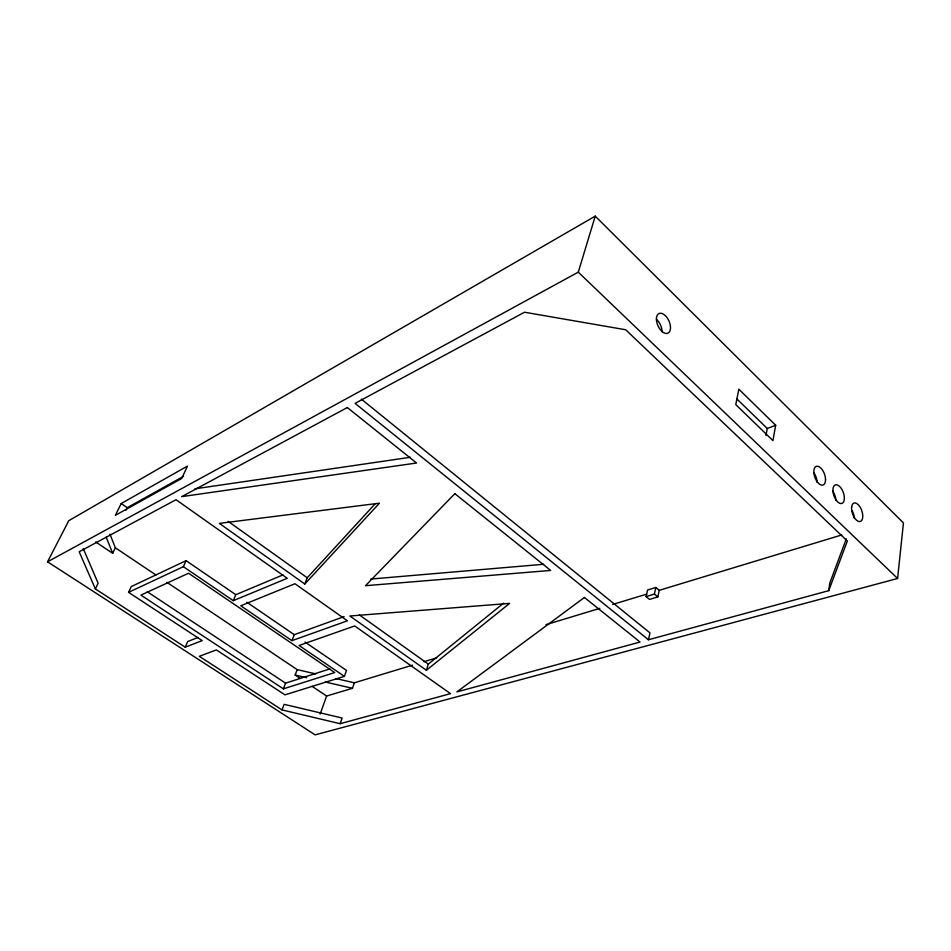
<?xml version="1.0" encoding="UTF-8"?>
<svg xmlns="http://www.w3.org/2000/svg" width="951" height="951" viewBox="0 0 951 951"><rect width="100%" height="100%" fill="white"/><g stroke="black" fill="none" stroke-linecap="round" stroke-linejoin="round"><path stroke-width="1.43" d="M897.589 578.481L903.45 522.943L595.231 216.139L68.781 520.684L47.55 561.815L315.114 734.861L897.589 578.481L578.291 272.152L595.231 216.139M828.737 590.666L847.341 541.036L625.699 329.759L524.536 312.225L355.08 403.367L648.463 639.75L828.737 590.666L829.771 583.129L846.295 538.825M775.671 425.252L772.949 440.634L735.765 404.591L738.844 389.197L775.671 425.252L767.255 428.485L765.995 435.451M648.463 639.75L649.961 632.879L361.356 399.135M659.245 590.321L655.845 587.48L647.572 590.012L646.098 596.586L649.509 599.403L657.807 596.919L659.245 590.321L841.813 534.938M646.098 596.586L654.395 594.09L655.845 587.48M426.381 670.265L509.641 603.386L349.885 615.998L426.381 670.265L428.33 664.107L503.578 603.172M340.137 723.699L342.11 718.029L284.123 704.346L282.031 709.922L340.137 723.699L450.501 693.648L354.711 625.96L299.078 645.491L344.381 676.339L346.473 670.419L304.998 642.044M312.094 686.337L326.621 696.025L352.452 688.298L354.354 682.806L412.544 665.153M320.142 714.094L326.621 696.025M299.993 678.265L295.155 675.032L297.188 669.623L166.96 582.369M283.398 688.845L334.693 672.571L188.548 573.227L140.903 595.112L283.398 688.845L285.562 683.151L329.89 668.886M291.957 640.641L347.412 620.813L294.953 583.736L240.781 605.787L291.957 640.641L294.239 634.674L344.107 616.617M304.807 584.009L379.449 503.186L219.36 523.383L304.807 584.009L307.232 577.768L374.956 504.018M233.28 600.675L287.25 578.303L176.006 499.703L79.183 551.77L95.35 588.919L185.243 647.191L202.194 640.605L128.575 592.342L183.365 566.689L233.28 600.675L235.789 594.684L282.982 574.903M185.243 647.191L187.68 641.533L198.105 637.432M183.365 566.689L186.075 560.662L235.789 594.684M128.575 592.342L131.286 586.577L186.075 560.662M95.35 588.919L98.131 583.213L83.26 548.608M95.647 541.951L112.67 553.316L115.356 547.8L109.983 534.212M125.96 510.307L127.256 507.679L183.555 476.32M121.217 503.519L115.368 515.335L181.677 478.484L187.513 466.073L121.217 503.519L127.256 507.679M47.55 561.815L578.291 272.152M344.381 676.339L284.943 694.848L216.388 649.913L199.306 656.309L282.031 709.922M423.896 661.718L436.675 657.842M545.945 624.688L599.879 608.331M612.646 604.456L646.716 594.125M194.86 488.838L410.25 457.3M370.759 579.052L543.675 564.276M297.188 669.623L315.768 673.914M335.774 678.527L354.354 682.806M295.155 675.032L306.614 677.683M325.23 681.998L352.452 688.298M147.286 591.772L285.562 683.151M115.356 547.8L155.905 574.963M246.903 602.28L294.239 634.674M228.121 521.362L307.232 577.768M359.395 614.952L428.33 664.107M654.395 594.09L657.807 596.919M736.763 398.826L767.255 428.485M106.167 537.065L112.67 553.316M656.963 319.774A10.746 6.015 65.6 0 1 662.062 331.756M814.08 473.004A9.879 5.1 70 0 1 817.075 482.347M852.334 510.996A9.688 4.886 70.9 0 1 854.283 518.069M832.684 491.001A9.783 4.993 70.5 0 1 835.87 500.202M825.539 479.47L825.373 481.586A9.926 5.076 70 0 1 816.017 479.91A9.926 5.076 70 0 1 817.075 466.204A9.926 5.076 70 0 1 825.539 479.47M454.84 493.676L365.505 585.697L550.665 570.434L454.84 493.676M584.425 597.49L456.884 691.912L640.047 642.044L584.425 597.49M347.329 407.539L181.665 496.648L416.562 463.006L347.329 407.539M832.921 490.882A9.831 4.969 70.4 0 0 841.873 503.436A9.831 4.969 70.4 0 0 841.088 488.16A9.831 4.969 70.4 0 0 832.921 490.882M851.656 506.919A9.736 4.862 70.8 0 0 859.098 521.552A9.736 4.862 70.8 0 0 860.762 508.286A9.736 4.862 70.8 0 0 851.656 506.919M656.404 318.989A10.806 6.003 65.6 0 0 666.948 333.468A10.806 6.003 65.6 0 0 667.02 317.598A10.806 6.003 65.6 0 0 656.404 318.989"/></g></svg>
